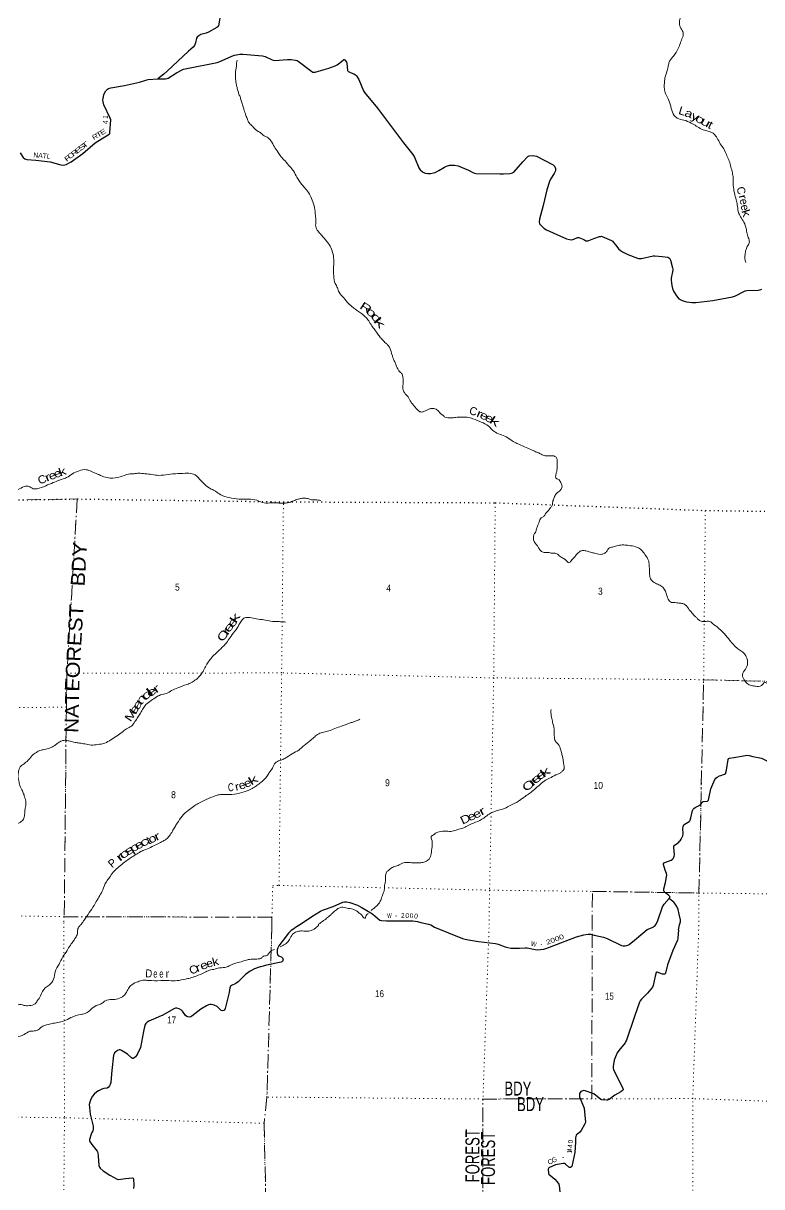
# Model space of a CAD drawing. Header units: feet. Extents: x -481249 to -254670, y -730376 to -544252.
# Drawn here: x -283763 to -265312, y -645390 to -616319 of the extents above; entities that cross this region are included whole.
import ezdxf
from ezdxf.enums import TextEntityAlignment as Align

# ---------------------------------------------------------------- set-up
doc = ezdxf.new("R2010")
doc.units = ezdxf.units.FT
doc.header["$LTSCALE"] = 70
doc.linetypes.add('DOT_DASHED', pattern=[7.7, 5, -1.2, 0.3, -1.2])
doc.linetypes.add('DOTTED', pattern=[1.5, 0.3, -1.2])
for name, color, linetype, lineweight in [('29', 7, 'Continuous', 25), ('39', 7, 'Continuous', 13), ('41', 7, 'Continuous', 13), ('44', 7, 'DOT_DASHED', 13), ('6', 7, 'DOTTED', 25), ('7', 7, 'DOTTED', 13)]:
    doc.layers.add(name, color=color, linetype=linetype, lineweight=lineweight)
doc.layers.add('30', color=7, linetype='Continuous')

msp = doc.modelspace()

# ---------------------------------------------------------------- linework, layer by layer
at = {"layer": '29'}
for points in [[(-278821.12, -615987.32), (-278882.57, -616378.68), (-278893.21, -616401.07), (-278928.57, -616425.57), (-279138.04, -616539.9), (-279191.43, -616563.32), (-279323.94, -616603.03), (-279380.15, -616632.45), (-279407.36, -616651.5), (-279431.29, -616687.16), (-279456.32, -616809.38), (-279484.55, -616872.19), (-279521.61, -616918.26), (-279632.92, -617015.6), (-280170.51, -617514.9), (-280250.04, -617594.48), (-280404.2, -617706.14)], [(-280404.2, -617706.14), (-280212.39, -617703.61), (-280164.79, -617700.89), (-280141.3, -617688.67), (-279932.3, -617560.29), (-279794.82, -617483.13), (-279760.81, -617469.51), (-279676.68, -617448.71), (-278921.59, -617300.75), (-278864.97, -617284.7), (-278548.88, -617142.18), (-278483.61, -617118.37), (-278431.92, -617107.48), (-278350.31, -617093.87), (-278278.41, -617092.84), (-277785.84, -617131.99), (-277720.24, -617146.41), (-277546.45, -617232.71), (-277513.81, -617240.87), (-277474.43, -617246.6), (-277164.46, -617221.93), (-277109.16, -617221.83), (-277066.99, -617225.91), (-276962.26, -617239.52), (-276919.39, -617252.13), (-276896.97, -617262.66), (-276552.84, -617526.7), (-276532.44, -617538.95), (-276511.28, -617543.05), (-276493, -617541.67), (-276469.87, -617537.59), (-276243.55, -617473.15), (-276243.55, -617473.15)], [(-276243.55, -617473.15), (-276132.03, -617441.59), (-276061.14, -617416.46), (-275965.93, -617381.08), (-275918.87, -617359.28), (-275887.04, -617336.16), (-275774.15, -617238.17), (-275756.46, -617227.28), (-275748.7, -617224.24), (-275733.34, -617228.64), (-275726.54, -617235.45), (-275700.7, -617262.67), (-275684.37, -617287.17), (-275674.46, -617315.49), (-275657.86, -617495.4), (-275652.42, -617510.37), (-275644.2, -617519.94), (-275621.13, -617536.23), (-275568.16, -617555.5)], [(-283840.3, -619554.55), (-283762.87, -619669.85), (-283723.92, -619705.58), (-283671.57, -619721.39), (-283446.32, -619743.26), (-283089.52, -619779.37), (-282821.32, -619855.96), (-282750.16, -619861.48), (-282688.49, -619845.24), (-282564.42, -619784.39), (-282278.98, -619569.36), (-281968.64, -619302.77), (-281615.74, -619091.74), (-281602.75, -619075.5), (-281596.67, -619051.24), (-281576.79, -618731.23), (-281590.11, -618687.46), (-281749.81, -618352.83), (-281768.29, -618279.77), (-281771.54, -618227.81), (-281761.8, -618159.6), (-281747.15, -618094.95), (-281696.88, -618006.95), (-281661.18, -617967.98), (-281634.65, -617946.93), (-281576.79, -617929), (-281229.92, -617871.9), (-280858.95, -617786.3), (-280704.3, -617736.97), (-280640.35, -617721.15), (-280400.25, -617708.2)], [(-275568.16, -617555.5), (-275505.47, -617578.31), (-275465.39, -617604.28), (-275436.83, -617632.86), (-275376.35, -617726.48), (-275262.72, -618003.06), (-275234.43, -618050.82), (-274916, -618442.16), (-274264.6, -619305.08), (-274031.09, -619595.46), (-273985.58, -619667.76), (-273880.51, -619931.48), (-273846.11, -619981.99), (-273786.26, -620030.99), (-273718.25, -620060.93), (-273655.39, -620071.31), (-273584.95, -620071.82), (-273511.51, -620058.21), (-273467.98, -620044.6), (-273380.49, -619998.05), (-273239.47, -619911.22), (-273184.83, -619889.44), (-273108.89, -619867.66), (-273046.32, -619862.22), (-272986.48, -619864.94), (-272895.12, -619880.42), (-272639.51, -619990.78), (-272528.09, -620050.04), (-272487.28, -620063.65), (-272443.24, -620070.12), (-271858.92, -620081.87)], [(-271858.92, -620081.87), (-271762.54, -620083.81), (-271608.61, -620071.82), (-271539.24, -620055.49), (-271506.08, -620036.23), (-271281.83, -619782.16), (-271155.67, -619647.18), (-271125.38, -619632.89), (-271035.97, -619625.4), (-270981.56, -619628.13), (-270939.8, -619640.08), (-270524.54, -619856.78), (-270505.5, -619870.39), (-270489.04, -619891.74), (-270461.98, -619943.88), (-270461.98, -619987.44), (-270472.86, -620025.55), (-270496.35, -620075.56), (-270592.77, -620217.86), (-270617.04, -620273.25), (-270683.45, -620484.22), (-270774.36, -620874.54), (-270864.58, -621212.35), (-270871.55, -621280.74), (-270860.51, -621326.68), (-270821.31, -621373.57), (-270754.41, -621435.56), (-270691.39, -621477.77), (-270188.58, -621705.04), (-270114.76, -621725.6), (-270058, -621729.54), (-270002.76, -621715.53), (-269916.54, -621672.38), (-269898.86, -621669.65), (-269878.19, -621673.68), (-269757.32, -621725.74), (-269704.35, -621751.32), (-269687.36, -621755.39), (-269668.31, -621758.12), (-269654.71, -621755.39), (-269628.18, -621745.87), (-269505.17, -621696.08), (-269362.95, -621650.59), (-269330.99, -621643.79), (-269311.95, -621642.43), (-269294.63, -621647.71), (-269064.39, -621747.23), (-269050.12, -621756.76), (-269043.15, -621765.99), (-268935.7, -621897.8), (-268886.9, -621951.39), (-268842.01, -621993.58), (-268793.04, -622026.24), (-268659.72, -622096.47), (-268418.32, -622190.92), (-268391.12, -622197.73), (-268360.04, -622199.59), (-268314.95, -622196.37), (-268026.59, -622129.68), (-268002.79, -622128.32), (-267981.34, -622128.11), (-267797.57, -622148.13)], [(-267797.57, -622148.13), (-267654.49, -622163.72), (-267630.1, -622175.96), (-267616.5, -622189.57), (-267593.9, -622236.73), (-267538.97, -622429.11), (-267534.21, -622461.77), (-267534.6, -622491.67), (-267576.38, -622690.43), (-267576.93, -622734.87), (-267557.34, -622874.16), (-267541.7, -622943.57), (-267516.03, -623011.83), (-267442.41, -623132.75), (-267383.92, -623200.8), (-267352.64, -623222.58), (-267320.44, -623239.12), (-267247.9, -623264.77), (-267193.49, -623275.66), (-267054.08, -623296.08), (-266962.08, -623299.26), (-266533.79, -623246.63), (-266044.82, -623151.81), (-265970.49, -623126.34), (-265762.85, -623017.94), (-265725.87, -623004.82), (-265683.02, -622999.38), (-265390.89, -622988.34), (-265337.53, -622974.88), (-265307.61, -622961.27)], [(-266333.53, -635113.28), (-266240.85, -635077.81), (-266218.71, -635064.29), (-266210.51, -635053.28), (-266205.84, -635036.93), (-266192.9, -634978.88), (-266151.33, -634715.86), (-266140.48, -634693.62), (-266120.67, -634684.52), (-266012.33, -634666.84), (-265713.31, -634611.88), (-265685.21, -634609.84), (-265622.28, -634618.89), (-265535.87, -634639.02), (-265357.34, -634674.94), (-265316.88, -634683.67), (-265168.43, -634754.81)], [(-267363.06, -636759.35), (-267349.06, -636745.34), (-267321.26, -636706.18), (-267284.86, -636623.89), (-267272.45, -636573.27), (-267283.6, -636439.08), (-267277.86, -636392.68), (-267261.52, -636350.64), (-267249.46, -636337.84), (-267121.9, -636262.59), (-267109.79, -636250.21), (-267100.45, -636233.87), (-267082.06, -636175.47), (-267038.06, -635986.48), (-267022.25, -635958.28), (-267005.91, -635939.59), (-266977.9, -635913.9), (-266958.29, -635902.21), (-266861.26, -635852.3), (-266845.43, -635838), (-266795.69, -635777.73), (-266781.24, -635767.94), (-266767.82, -635764.43), (-266667.19, -635752.48), (-266652.85, -635743.41), (-266644.1, -635729.4), (-266627.06, -635651.37), (-266595.56, -635486.1), (-266583.41, -635451.47), (-266483.62, -635210.93), (-266461.08, -635179.08), (-266426.43, -635156.04), (-266366, -635127.13), (-266333.53, -635113.28)], [(-267622.62, -638187.21), (-267600, -638158.31), (-267605.62, -638139.59), (-267644.87, -638104.76), (-267737.31, -638032.82), (-267756.4, -637999.5), (-267758.73, -637980.81), (-267755.52, -637948.46), (-267716.06, -637785.36), (-267687.52, -637646.83), (-267684.22, -637604.11), (-267694.53, -637567.43), (-267727.56, -637479.23), (-267766.56, -637338.45), (-267766.89, -637322.2), (-267757.55, -637301.18), (-267733.44, -637285.17), (-267574.28, -637228.59), (-267542.8, -637205.43), (-267517.12, -637177.4), (-267496.12, -637128.36), (-267493.58, -637100.36), (-267511.53, -636910.04), (-267510.12, -636873.79), (-267502.48, -636860.25), (-267417.4, -636808.09), (-267384.07, -636780.37), (-267363.06, -636759.35)], [(-276890.36, -638863.25), (-276551.6, -638634.56), (-276332.87, -638503.27), (-276263.48, -638470.12), (-276020.55, -638389.97), (-275778.27, -638279.18), (-275738.26, -638269.27), (-275686.91, -638271.6), (-275606.57, -638290.84), (-275416.13, -638355.68), (-275322.98, -638400.85), (-275081.16, -638542.51), (-275032.8, -638576.98), (-274856.03, -638726.7), (-274812.72, -638741.03), (-274684.5, -638746.35), (-274222.54, -638742.2), (-274030.73, -638750.37), (-273916.35, -638766.72), (-273829.59, -638786.57), (-273637.39, -638827.44), (-273579.01, -638849.89), (-273490.18, -638903.77)], [(-268173.51, -638965.86), (-268024.84, -638900.99), (-267995.21, -638879.01), (-267975.82, -638858.95), (-267950.14, -638826.26), (-267910.26, -638738.87), (-267789, -638395.58), (-267749.39, -638333.47), (-267622.62, -638187.21)], [(-267393.27, -638974.85), (-267364.65, -638844.47), (-267340.9, -638767.87), (-267344.03, -638720.96), (-267373, -638578.39), (-267401.59, -638464.26), (-267434.88, -638385.14), (-267480.96, -638310.11), (-267511.76, -638277.03), (-267532.51, -638259.74), (-267622.62, -638187.21)], [(-276890.36, -638863.25), (-277075.2, -638993.55), (-277136.08, -639051.91), (-277380.39, -639372.86), (-277405.3, -639424.64), (-277416.5, -639468.5), (-277422.87, -639515.26), (-277420.75, -639557.77), (-277412.08, -639580.86), (-277401.63, -639600.28), (-277376.14, -639617.29), (-277306.46, -639653.49), (-277286.91, -639670.42), (-277274.17, -639693.81), (-277269.92, -639719.31), (-277280.9, -639741.76), (-277301.78, -639770.32), (-277320.9, -639783.08), (-277359.14, -639791.46), (-277647.36, -639844.13), (-277872.18, -639905.28), (-277983.82, -639946.65), (-278095.24, -640005.18), (-278210.48, -640087.78), (-278394.78, -640272.99), (-278451.57, -640312.96), (-278558.36, -640360.13), (-278581.89, -640380.43), (-278602.97, -640419.65), (-278618.68, -640540.52), (-278718.66, -640940.68), (-278732.56, -640974.4), (-278755.93, -640989.28), (-278787.79, -640993.53), (-278814.86, -640984.28), (-278922.38, -640889.6), (-278991.73, -640851.12), (-279024.66, -640841.55), (-279066.09, -640836.24), (-279102.2, -640836.24), (-279132.11, -640842.5), (-279188.24, -640867.06), (-279324.63, -640953.73), (-279553.48, -641130.9), (-279575.94, -641142.31), (-279617.37, -641149.75), (-279654.54, -641148.69), (-279675.5, -641138.32), (-279705.53, -641110.43), (-279780.81, -641003.58), (-279811.74, -640974.4), (-279864.85, -640946.76), (-279928.59, -640931.89), (-279960.45, -640931.89), (-279998.47, -640942.42), (-280275.92, -641100.87), (-280377.44, -641148.9), (-280466.55, -641184.66)], [(-273490.18, -638903.77), (-272791.77, -639185.72), (-272724.86, -639201.81), (-272635.64, -639223.06), (-272392.22, -639263.8), (-271962.21, -639312.33), (-271894.61, -639326.33), (-271723.22, -639396.29), (-271659.09, -639415.63), (-271576.64, -639426.05), (-271367.22, -639431.08), (-271223.99, -639417.55), (-271173.19, -639420.01), (-270975.44, -639464.31), (-270921.47, -639469.32), (-270840.55, -639465.37), (-270759.82, -639450.49), (-270683.34, -639429.24), (-270617.18, -639400.7), (-269942.03, -639149.59), (-269753.93, -639096.6), (-269651.96, -639081.72), (-269591.75, -639083.2), (-269501.13, -639100.85), (-269266.14, -639150.9), (-269175.04, -639184.81), (-268815.26, -639361.45), (-268775.66, -639369.72), (-268724.68, -639369.72), (-268686.44, -639363.35), (-268659.24, -639352.2), (-268624.83, -639333.59), (-268494.64, -639226.8), (-268173.51, -638965.86)], [(-267393.27, -638974.85), (-267404.36, -639175.36), (-267415.87, -639229.16), (-267533.14, -639487.01), (-267664.92, -639848.95), (-267719.31, -640055.86), (-267728.02, -640071.01), (-267742.68, -640080.3), (-267757.55, -640082.43), (-267771.36, -640082.43), (-267790.04, -640076.71), (-267927.78, -640029.96), (-267937.07, -640029.29), (-267945.56, -640036.73), (-267976.27, -640129.89), (-268022.04, -640361.94), (-268039.62, -640402.02), (-268166.37, -640555.65), (-268317.34, -640704.15), (-268349.3, -640747.07), (-268366.2, -640780.67), (-268491.2, -641133), (-268692.14, -641728.98), (-268712.48, -641771.18), (-268727.35, -641796.69), (-268881.41, -641988.48), (-268920.68, -642041.13), (-268967.41, -642141.03), (-268996.58, -642226.3), (-269024.77, -642385.47), (-269024.77, -642427.98), (-269017.78, -642468.59), (-268901.17, -642694.34)], [(-280466.55, -641184.66), (-280569.8, -641226.09), (-280622.2, -641253.91), (-280666.81, -641281.54), (-280698.68, -641313.42), (-280722.41, -641353.55), (-280755.2, -641511.65), (-280837.19, -641913.9), (-280905.8, -642066.9), (-280935.54, -642113.66), (-280960.32, -642143.67), (-280997.15, -642175.3), (-281018.4, -642183.8), (-281036.5, -642183.36), (-281063.01, -642171.05), (-281159.97, -642080.59), (-281311.56, -641986.13), (-281343.41, -641973.52), (-281371.04, -641973.38), (-281405.03, -641986.13), (-281451.77, -642018.01), (-281481.51, -642047.77), (-281494.26, -642069.02), (-281506.04, -642104.94), (-281549.94, -642487.34), (-281568.8, -642679.34)], [(-281568.8, -642679.34), (-281579.44, -642787.69), (-281594.1, -642836.32), (-281606.85, -642870.33), (-281632.34, -642900.09), (-281668.1, -642923.47), (-281748.13, -642933.03), (-281796.21, -642948.89), (-281884.09, -642992.54), (-281926.58, -643020.17), (-281992.81, -643076.13), (-282034.92, -643130.7), (-282077.41, -643198.71), (-282103.97, -643278.42), (-282114.1, -643337.97), (-282110.34, -643412.32), (-282093.31, -643580.46), (-282016.87, -643879.93), (-282015.27, -643911.27), (-282017.14, -643943.42), (-282020.58, -643976.09), (-282025.36, -643992.58), (-282046.07, -644031.36), (-282065.79, -644075.4), (-282105.55, -644208.84), (-282108.22, -644240.18), (-282104.67, -644253.5), (-282049.1, -644337.91), (-281917.95, -644504.82), (-281908.52, -644521.81), (-281901.09, -644548.38), (-281892.51, -644615.13), (-281871.75, -644863.63), (-281860.71, -644898.03), (-281839.47, -644927.79), (-281768.41, -644992.34), (-281596.98, -645101.36), (-281413.53, -645203.04), (-281385.54, -645206.56), (-281209.45, -645183.39), (-281046, -645171.16), (-281019.45, -645178.31), (-281012.01, -645196.67), (-281003.52, -645362.45), (-281006.72, -645432.78)], [(-268901.17, -642694.34), (-268778.14, -642932.52), (-268773.02, -642956.19), (-268777.81, -642972.65), (-268790.02, -642985.94), (-268834.56, -643020.39), (-268980.95, -643101.8), (-269123.03, -643208.59), (-269145.51, -643219.19), (-269162.33, -643224.53), (-269179.33, -643224.53), (-269306.8, -643217.09), (-269331.43, -643208.26), (-269505.97, -643073.09), (-269534.64, -643057.02), (-269724.79, -642993.38), (-269756.26, -642987.83), (-269783.21, -642991.25), (-269808.71, -643001.88), (-269832.08, -643014.64), (-269850.47, -643033.44), (-269861.82, -643060.33), (-269867.13, -643083.72), (-269867.13, -643119.85), (-269863.02, -643143.56), (-269752.44, -643424.55), (-269733.82, -643610.7)], [(-269733.82, -643610.7), (-269718.16, -643767.28), (-269721.61, -643798.97), (-269730.1, -643822.35), (-269819.33, -643986.02), (-269855.43, -644027.03), (-269944.67, -644105.05), (-269959.94, -644132.69), (-269963.79, -644164.56), (-269962.64, -644272.9), (-269983.95, -644535.23), (-270053.66, -644881.45), (-270064.71, -644896.82), (-270088.08, -644907.45), (-270113.57, -644909.57), (-270133.75, -644901.09), (-270213.42, -644824.55), (-270239.28, -644810.42), (-270277.15, -644807.55), (-270415.24, -644830.93), (-270465.42, -644845.38), (-270627.69, -644920.2), (-270642.56, -644932.95), (-270647.92, -644950.65), (-270641.5, -645061.56), (-270632.54, -645074.93), (-270485.19, -645199.85), (-270426.93, -645265.61), (-270382.32, -645325.12), (-270373.95, -645350.64), (-270351.27, -645613.18)]]:
    msp.add_lwpolyline(points, dxfattribs=at)
at = {"layer": '39'}
for points in [[(-265710.34, -622295.34), (-265733.18, -622210.21), (-265729.15, -622102.03), (-265704.24, -621970.57), (-265658.61, -621873.99), (-265621.14, -621781.12), (-265647.08, -621671.8), (-265682.48, -621548.09), (-265709.45, -621412.65), (-265777.48, -621251.59), (-265858.77, -621124.13), (-265897, -621022.37), (-265922.7, -620852.88), (-265950.27, -620733.48), (-265995.57, -620553.21), (-266022.74, -620369.62), (-266025.15, -620273.23), (-266028.59, -620150.73), (-266053.78, -620021.38), (-266136.87, -619727.34), (-266196.03, -619596.7), (-266260.96, -619459.83), (-266346.18, -619330.22), (-266426.87, -619186.73), (-266508.98, -619081.31), (-266585.42, -619038.29), (-266719.87, -618995.09), (-266820.66, -618961.18), (-266946, -618888.23), (-267075.19, -618811.12), (-267254.56, -618738.13), (-267422.84, -618689.63), (-267496.31, -618620.65), (-267571.81, -618445.26), (-267632.35, -618244.36), (-267701.21, -618105.33), (-267740.76, -617985.47), (-267745.9, -617854.87), (-267729.48, -617682.96), (-267681.55, -617524.28), (-267653.16, -617406.99), (-267629.37, -617305.58), (-267613.97, -617268.04), (-267513.05, -617137.45), (-267400.13, -616953.14), (-267342.73, -616808.86), (-267291.84, -616678.37), (-267270.94, -616600.92), (-267286.24, -616528.12), (-267345.85, -616409.51), (-267369.27, -616286.25), (-267344.58, -616160.79), (-267314.56, -615999.43), (-267257.43, -615808.99), (-267212.62, -615680.29), (-267167.44, -615595.73), (-267116.35, -615513.4), (-267144.21, -615402.01), (-267147.8, -615283.51), (-267117.36, -615218.46), (-267012.47, -615142.18), (-266932.8, -615059.98)], [(-278420.32, -617242.36), (-278432.85, -617310.09), (-278441.1, -617424.13), (-278456.6, -617517.84), (-278462.48, -617621.94), (-278457.92, -617714.39), (-278445.82, -617819.17), (-278426.9, -617902.14), (-278402.44, -617997.36), (-278373.9, -618090.72), (-278339, -618174.3), (-278314.53, -618269.51), (-278276.68, -618381.28), (-278248.29, -618478.65), (-278199.57, -618620.93), (-278159.49, -618726.77), (-278120.37, -618804.48), (-278035.59, -618891.95), (-277929.57, -619000.28), (-277839.45, -619051.84), (-277744.38, -619131.67), (-277667.64, -619166.68), (-277578.79, -619252.29), (-277486.55, -619408.25), (-277397.57, -619544.03), (-277321.6, -619653.23), (-277223.5, -619759.26), (-277102.55, -619896.24), (-277012.74, -620009.98), (-276926.57, -620167.71), (-276803.19, -620346.92), (-276715.08, -620452.57), (-276611.96, -620584.87), (-276543.63, -620737.92), (-276484.56, -620924.72), (-276461.83, -621120.18), (-276451.15, -621263.02), (-276456.15, -621397.25), (-276396.54, -621515.86), (-276319.75, -621603.03), (-276235.34, -621700.51), (-276166.4, -621783.37), (-276079.48, -621921.07), (-276023.59, -622085.69), (-276004.71, -622276.99), (-276010.46, -622431.25), (-276005.94, -622632.03), (-275967.07, -622824.09), (-275914.86, -622926.38), (-275873.08, -623040.3), (-275754.2, -623179.22), (-275637.54, -623324.06), (-275521.08, -623420.75), (-275435.56, -623488.19), (-275337.89, -623552.07), (-275229.2, -623642.45), (-275150.26, -623725.68), (-275072.82, -623848.98), (-274998.62, -623952.1), (-274920.73, -624063.38), (-274852.08, -624154.25), (-274777.22, -624239.33), (-274707.75, -624308.17), (-274655.59, -624358.29), (-274602.33, -624432.53), (-274547.03, -624613.17), (-274521.82, -624688.35), (-274483.07, -624776.08), (-274446.62, -624871.75), (-274407.49, -624949.47), (-274362.15, -625021.4), (-274309.84, -625067.52), (-274280.71, -625144.85), (-274268.76, -625253.64), (-274273.97, -625339.71), (-274280.37, -625457.83), (-274241.62, -625545.56), (-274145.67, -625655.52), (-274074.52, -625786.61), (-274005.65, -625871.47), (-273953.94, -625933.61), (-273888.47, -626002.29), (-273809.58, -626033.36), (-273736.75, -626012.04), (-273661.48, -625978.78), (-273598.34, -625949.07), (-273504.2, -625946.61), (-273403.86, -625992.54), (-273344.31, -626058.99), (-273280.31, -626113.57), (-273225.93, -626157.76)], [(-273225.93, -626157.76), (-273084.73, -626181.16), (-272954.18, -626168.04), (-272813.86, -626161.31), (-272675.77, -626160.52), (-272527.25, -626202.25), (-272320.28, -626286.32), (-272143.73, -626381.27), (-272000.72, -626517.08), (-271851.4, -626590.94), (-271695.71, -626655.01), (-271547.13, -626748.91), (-271429.56, -626815.55), (-271238.65, -626901.01), (-271079.11, -626969.24), (-270963.09, -627023.78), (-270884.21, -627054.85), (-270797.78, -627098.25), (-270696.85, -627128.15), (-270538.62, -627124.1), (-270477.2, -627140.47), (-270433.11, -627192.29), (-270420.03, -627271.03), (-270419.4, -627361.33), (-270424.9, -627455.41), (-270439.88, -627535.09), (-270458.93, -627616.63), (-270455.25, -627678.96), (-270392.58, -627715.43), (-270357.8, -627748.85), (-270317.13, -627838.66), (-270301.01, -627889.42), (-270312.95, -627941.13), (-270367.59, -628011.29), (-270443.76, -628068.59), (-270497.6, -628170.88), (-270533.6, -628277.85), (-270548.87, -628365.54), (-270593.23, -628428.06), (-270647.94, -628500.22), (-270712.65, -628572), (-270759.37, -628644.46), (-270822.66, -628678.18), (-270872.42, -628778.61), (-270894.72, -628839.96), (-270930.05, -628928.9), (-270968.28, -629041.81), (-271004.56, -629102.62), (-271014.72, -629160.42), (-271015.11, -629224.6), (-270970.22, -629308.55), (-270918.58, -629372.7), (-270875.24, -629444.56), (-270815.91, -629517.02), (-270720.89, -629544.69), (-270652.65, -629539.24), (-270547.42, -629561.28), (-270453.51, -629564.83), (-270371.6, -629622.1), (-270279.86, -629683.75), (-270203.72, -629734.78), (-270128.18, -629801.84), (-270072.14, -629747.78), (-270007.43, -629676), (-269946.72, -629604.07), (-269849.3, -629513.47), (-269772.47, -629492.3), (-269671.09, -629510.18), (-269568.16, -629540.15), (-269463.08, -629566.2), (-269309.81, -629588.04), (-269230.69, -629558.94), (-269174.35, -629496.87), (-269138.37, -629444.07), (-269036.89, -629405.78), (-268901.44, -629368.77), (-268760.83, -629354.03), (-268629.25, -629367.03), (-268468.29, -629397.2), (-268365.95, -629443.2), (-268271.26, -629533.05), (-268189.67, -629652.49), (-268146.4, -629726.35), (-268125.5, -629863.57), (-268114.44, -629996.39), (-268110.93, -630116.9), (-268074.85, -630222.58), (-267968.09, -630310.88), (-267853.91, -630361.34), (-267766.53, -630432.86), (-267704.4, -630537.53)], [(-276325.08, -628241.28), (-276464.65, -628227.98), (-276596.31, -628216.98), (-276665.5, -628194.3), (-276751.19, -628185.04), (-276817.51, -628192.56), (-276904.32, -628213.35), (-277005.73, -628249.64), (-277115.34, -628291.63), (-277208.01, -628308.19), (-277348.1, -628308.91), (-277455.93, -628302.82), (-277602.09, -628305.31), (-277789.7, -628292.2), (-277927.7, -628236.82), (-278140.91, -628212.7), (-278372.92, -628209.94), (-278617.57, -628170.6), (-278823.07, -628100.63), (-279008.78, -627983.26), (-279118.82, -627928.94), (-279260.35, -627807.23), (-279343.28, -627723.85), (-279433.84, -627630.14), (-279510.2, -627585.12), (-279661.46, -627563.35), (-279897.92, -627572.46), (-280146.73, -627591.13), (-280375.72, -627614.57), (-280547.04, -627594.04), (-280722.43, -627575.37), (-280883.98, -627561.23), (-280992.55, -627575.18), (-281132.95, -627583.91), (-281341.67, -627654.25), (-281588.87, -627683.02), (-281749.75, -627650.85), (-281862.07, -627604.47), (-281929.11, -627577.86), (-282057.05, -627520.86), (-282191.36, -627473.65), (-282368.54, -627503.05), (-282535.38, -627576.99), (-282678.98, -627671.87), (-282733.76, -627691.86), (-283013.76, -627795.62), (-283202.8, -627874.73), (-283419.74, -627950.78), (-283543.33, -627938.08), (-283613.77, -627895.29), (-283743.87, -627896.39), (-283890.65, -627969.08), (-283961.71, -627996.48), (-284078.39, -628120.46), (-284212.9, -628239.76), (-284494.28, -628487.91), (-284695.94, -628690.93), (-284870.88, -628874.9), (-285002.89, -629034.41), (-285106.33, -629178.95), (-285262.18, -629387.72), (-285415.65, -629532.37), (-285561.4, -629631.18), (-285723.44, -629737.4), (-285836.9, -629775.23), (-286002.54, -629817.12), (-286111.27, -629835.07), (-286243.44, -629838.09), (-286296.66, -629870.18), (-286440.2, -629963.06), (-286536.07, -630065.76), (-286622.62, -630186.87), (-286717.25, -630309.68), (-286815.66, -630480.49), (-286855.28, -630577.29), (-286876.94, -630728.94), (-286873.67, -630909.62), (-286846.95, -631105.23), (-286860.71, -631313.36), (-286879.85, -631451.06), (-286958.13, -631618.62), (-287124.97, -631907.22), (-287276.73, -632059.97), (-287421.46, -632184.89), (-287486.76, -632272.7), (-287544.67, -632376.84), (-287554.28, -632405.37)], [(-267704.4, -630537.53), (-267676.24, -630640.91), (-267650.65, -630706.07), (-267612.56, -630757.67), (-267563.72, -630789.61), (-267479.8, -630792.78), (-267406.17, -630803.6), (-267308.48, -630813.31), (-267221.83, -630850.69), (-267122.33, -630972.82), (-267030.23, -631078.62), (-266964.83, -631149.31), (-266914.67, -631199.35), (-266850.52, -631249.93), (-266749.14, -631267.81), (-266605.05, -631267.24), (-266531.21, -631326.21), (-266453.22, -631381.32), (-266387.38, -631439.98), (-266319.53, -631498.72), (-266171.35, -631656.8), (-266114.17, -631733.19), (-266016.29, -631845.23), (-265906.13, -631949.71), (-265806.62, -632017.67), (-265723.68, -632101.06), (-265677.61, -632207.12), (-265663.59, -632313.98), (-265721.06, -632460.26), (-265792.16, -632596), (-265748.9, -632724.02), (-265674.26, -632815.12), (-265570.15, -632867.21), (-265464.77, -632885.24), (-265320.01, -632866.64), (-265237.17, -632791.53), (-265164.06, -632816.37), (-265074.16, -632873.94), (-265015.65, -632968.44), (-264970.1, -633088.52), (-264875.76, -633134.22), (-264752.77, -633162.95), (-264634.9, -633221.58), (-264561.58, -633294.57), (-264501.75, -633407.17), (-264431.32, -633504.13), (-264356.75, -633597.23), (-264267.51, -633618.66), (-264127.79, -633627.96), (-264050.98, -633660.96), (-263980.33, -633751.9), (-263947.58, -633839.41), (-263888.17, -633909.86), (-263763.56, -633948.68), (-263610.8, -633930.39), (-263483.05, -633885.07), (-263334.2, -633810.45), (-263217.61, -633742.64), (-263133.75, -633693.65), (-263009.11, -633678.31), (-262884.35, -633713.12), (-262770.01, -633705.41), (-262688.31, -633714.52), (-262626.68, -633779.04), (-262635.74, -633860.95), (-262579.28, -633903.21), (-262494.56, -633938.52), (-262424.86, -634001.34), (-262374.78, -634053.39), (-262305.89, -634084.08), (-262171.13, -634119.27), (-262076.71, -634162.97), (-261998.8, -634220.09), (-261933.65, -634350.95), (-261893.2, -634446.77), (-261866.94, -634493.9), (-261806.57, -634538.32), (-261713.9, -634521.76), (-261616.2, -634477.31), (-261507.18, -634451.34), (-261443.76, -634467.78), (-261379.02, -634502.33), (-261327.88, -634526.34), (-261235.48, -634624.12), (-261123.85, -634742.7), (-260945.52, -634843.74), (-260774.95, -634884.3), (-260630.28, -634921.87), (-260487.68, -634961.37), (-260360.25, -634978.23), (-260325.25, -635005.63)], [(-279258.81, -632489.72), (-279194.16, -632365.78), (-279035.86, -632145.07), (-278905.04, -632017.61), (-278755.58, -631872.8), (-278688.72, -631797.09), (-278593.95, -631670.27), (-278484.15, -631515.94), (-278408.33, -631414.49), (-278360.93, -631323.99), (-278293.33, -631228.25), (-278255.8, -631187.54), (-278203.03, -631167.47), (-278098.97, -631167.39), (-277938.09, -631199.56), (-277751.01, -631226.7), (-277576.14, -631259.4), (-277400.45, -631270.06), (-277266.58, -631275.12), (-277208.7, -631279.32)], [(-285799.05, -638755.7), (-285787.56, -638704.61), (-285759.78, -638603.35), (-285737.61, -638491.84), (-285704.28, -638402.83), (-285674.21, -638347.79), (-285612.85, -638311.99), (-285551.26, -638270.19), (-285487.45, -638222.45), (-285467.23, -638163.03), (-285464.09, -638078.89), (-285470.72, -637988.36), (-285464.69, -637880.25), (-285462.23, -637814.14), (-285459.03, -637782.16), (-285443.33, -637736.62), (-285419.63, -637691.37), (-285386.54, -637662.53), (-285327.47, -637634.67), (-285216.74, -637562.63), (-285134.79, -637511.56), (-285041.66, -637428.82), (-284978.51, -637344.94), (-284905.05, -637199.26), (-284838.55, -637079.4), (-284772.63, -636921.4), (-284677.11, -636774.55), (-284631.34, -636673.97), (-284559.44, -636570.36), (-284484, -636478.92), (-284423.38, -636463.16), (-284302.37, -636437.65), (-284209.26, -636409.07), (-284068.05, -636378.3), (-283972.57, -636339.79), (-283834.23, -636278.82), (-283759.6, -636209.42), (-283737.46, -636152.08), (-283724.76, -636026.17), (-283713.18, -635930.31), (-283696.04, -635792.53), (-283728.85, -635652.86), (-283762.93, -635547.25), (-283807.46, -635453.28), (-283837.11, -635389.97), (-283868.97, -635278.42), (-283886.49, -635211.56), (-283894.59, -635106.93), (-283869.38, -634967.45), (-283840.79, -634898.31), (-283760.25, -634831.15), (-283696.52, -634785.41), (-283594.5, -634678.93), (-283542.08, -634614.71), (-283435.12, -634536.5), (-283345.33, -634489.74), (-283236.38, -634465.78), (-283092.8, -634425.07), (-282978.51, -634365.2), (-282892.05, -634300.26), (-282800.11, -634249.57), (-282701.53, -634235.24), (-282590.38, -634259.51), (-282469.31, -634286.16), (-282359.94, -634304.34), (-282224.73, -634327.51), (-282067.63, -634353.52), (-281905.1, -634341.61), (-281721.63, -634304.42), (-281574.55, -634223.72), (-281420.65, -634121.2), (-281278.82, -634020.24), (-281182.15, -633949.67), (-281061.49, -633880.01), (-280973.31, -633768.99), (-280897.05, -633655.52), (-280835.37, -633557.54), (-280768.94, -633439.69), (-280697.35, -633344.09), (-280567.5, -633242.68), (-280438.11, -633153.28), (-280336.18, -633102.97), (-280186.75, -633066.5), (-280055.81, -632989.2), (-279905.4, -632926.68), (-279676.03, -632839.06), (-279562.26, -632793.21), (-279474.1, -632736.36), (-279358.17, -632632.41), (-279284.5, -632534.89), (-279258.81, -632489.72)], [(-275071.94, -638489.72), (-275064.02, -638482.41), (-274983.63, -638419.25), (-274894.2, -638328.34), (-274841.56, -638258.11), (-274805.48, -638149.14), (-274770.15, -638060.2), (-274745.25, -637982.9), (-274734.33, -637850.9), (-274714.99, -637761.36), (-274709.85, -637677.29), (-274709.38, -637611.1), (-274688.49, -637533.65), (-274622.23, -637473.97), (-274535.84, -637411.03), (-274430.45, -637374.9), (-274308.02, -637311.32), (-274207.14, -637289.06), (-274093.17, -637291.36), (-273969.36, -637298.05), (-273831.19, -637295.26), (-273730.31, -637272.99), (-273642.44, -637224.16), (-273600.61, -637175.58), (-273565.19, -637030.47), (-273544.56, -636852.7), (-273559.24, -636709.71), (-273575.28, -636656.94), (-273517.09, -636598.96), (-273443.14, -636547.59), (-273289.64, -636509.26), (-273187.5, -636507.11), (-273043.41, -636506.54), (-272909.89, -636467.45), (-272782.51, -636432.15), (-272664.16, -636370.42), (-272460.83, -636283.83), (-272258.83, -636179.12), (-272155.86, -636100.77), (-272031.28, -636033.26), (-271923.66, -635991.19), (-271790.29, -635956.11), (-271700.88, -635919.37), (-271560.09, -635846.45), (-271331.14, -635716.69), (-271250.83, -635655.53), (-271137.87, -635577.55), (-271024.61, -635491.56), (-270884.03, -635370.49), (-270745.67, -635255.35), (-270612.88, -635182.13), (-270457.8, -635101.74), (-270351.96, -635053.58), (-270294.22, -635007.62), (-270260.9, -634972.77), (-270254.65, -634858.65), (-270297.49, -634612.27), (-270321.8, -634513.05), (-270359.66, -634401.28), (-270447.17, -634279.6), (-270468.48, -634260.74), (-270487.92, -634191.8), (-270500.82, -634054.89), (-270503.59, -633914.35), (-270531.9, -633814.98), (-270553.39, -633693.79), (-270579.69, -633540.33), (-270574.78, -633462.27)], [(-282289.73, -638798.95), (-282242.64, -638726.39), (-282176.96, -638628.57), (-282050.27, -638450.8), (-281939.35, -638266.42), (-281849.68, -638115.33), (-281778.21, -637969.58), (-281686.67, -637768.41), (-281608.63, -637661.02), (-281517.86, -637534.06), (-281401.55, -637420.09), (-281265.27, -637306.88), (-281026.83, -637137.35), (-280920.39, -637073.17), (-280801.66, -637001.43), (-280700.18, -636963.14), (-280543.41, -636890.83), (-280351.85, -636797.77), (-280266.14, -636752.86), (-280192.41, -636707.5), (-280113.27, -636624.23), (-280036.93, -636508.76), (-279979.17, -636408.63), (-279915.34, -636306.72), (-279796.72, -636130.65), (-279643.33, -635988), (-279507.5, -635886.81), (-279392.76, -635814.92), (-279190.99, -635716.22), (-278969.45, -635624.29), (-278866.28, -635594.09), (-278756, -635588.23), (-278487.65, -635582.34), (-278241.34, -635523.45), (-278044.23, -635442.63), (-277828.37, -635288.3), (-277676.68, -635137.56), (-277615.08, -635041.58), (-277536.96, -634932.19), (-277500.01, -634853.34), (-277462.02, -634800.61), (-277386.15, -634751.32), (-277276.61, -634711.33), (-277176.53, -634656.94), (-277000.43, -634549.25), (-276844.69, -634450.82), (-276747.41, -634364.22), (-276574.34, -634230.34), (-276481.14, -634145.59), (-276382.31, -634071.09), (-276252.79, -634031.86), (-276129.63, -634002.41), (-275981.37, -633943.82), (-275808.92, -633880.13), (-275681.09, -633832.81), (-275567.55, -633792.97), (-275488.58, -633767.87), (-275397.24, -633733.21), (-275356.38, -633710.68)], [(-276395.17, -638869.49), (-276392.68, -638865.74), (-276389.71, -638853.33), (-276387.29, -638844.69), (-276383.76, -638833.72), (-276350.82, -638808.88), (-276325.94, -638785.75), (-276286.93, -638759.14), (-276231.49, -638721.11), (-276136.51, -638642.45), (-276072.4, -638586.7), (-276020.58, -638538.5), (-275985.19, -638501.73), (-275940.04, -638471.34), (-275900.8, -638438.72), (-275856.02, -638418.34), (-275813.61, -638407.91), (-275737.76, -638412.79), (-275672.27, -638427.3), (-275529.37, -638458.79), (-275411.42, -638515.41), (-275353.27, -638565.76), (-275310.35, -638595.47), (-275283.87, -638636.6), (-275251.02, -638667.93), (-275221.58, -638683.09), (-275198.83, -638609.72), (-275151.38, -638571.39), (-275145.57, -638565.66)], [(-285007.15, -641336.7), (-284956.94, -641289.38), (-284815.49, -641230.08), (-284678.43, -641190.74), (-284589.58, -641156.44), (-284337.08, -641055.26), (-284164.8, -640956.48), (-283956.81, -640876.46), (-283819.76, -640837.12), (-283752.03, -640858.54), (-283611.82, -640863.37), (-283468.68, -640820.14), (-283413.19, -640749.08), (-283330.44, -640616.41), (-283212.36, -640418.29), (-283114.91, -640354.09), (-283005.81, -640205.92), (-282966.14, -640020.26), (-282870.29, -639831.71), (-282772.51, -639647.22), (-282669.27, -639490.91), (-282586.37, -639350.23), (-282506.21, -639247.58), (-282460.58, -639168.3), (-282408.55, -639069.1), (-282407.04, -638990.94), (-282373.16, -638897.39), (-282315.82, -638834.39), (-282289.73, -638798.95)], [(-277343.26, -639393.19), (-277311.63, -639378.34), (-277194.11, -639312.54), (-277107.94, -639210.02), (-277033.29, -639081.2), (-276935.92, -639021.01), (-276829.27, -638999.1), (-276683.09, -639006.05), (-276572.51, -638988.23), (-276493.63, -638951.73), (-276434.56, -638902.79), (-276395.17, -638869.49)], [(-287689.12, -643296.43), (-287519.23, -643296.85), (-287340.38, -643272.39), (-287179.71, -643255.57), (-286892.2, -643209.24), (-286765.9, -643207.78), (-286657.83, -643215.97), (-286510.56, -643166.81), (-286330.33, -642967.94), (-286220.04, -642861.89), (-286134.42, -642787.43), (-285997.58, -642655.85), (-285874.77, -642523.99), (-285789.87, -642383.35), (-285759.76, -642277.69), (-285733.97, -642187.99), (-285696.28, -642104.54), (-285660.04, -641992.99), (-285601.93, -641889.91), (-285558.11, -641800.56), (-285493.63, -641679.56), (-285435.74, -641588.5), (-285308.69, -641444.7), (-285243.49, -641389.87), (-285158.41, -641343.47), (-285041.7, -641319.75), (-284913.38, -641420.58), (-284762.46, -641389.54), (-284616.43, -641404.51), (-284462.68, -641537.94), (-284241.38, -641598.53), (-283947.61, -641642.55), (-283742.08, -641586.54), (-283598.24, -641507.24), (-283455.68, -641494.07), (-283368.72, -641453.72), (-283299.39, -641392.96), (-283180.22, -641345.24), (-283039.31, -641313.99), (-282906.5, -641286.6), (-282741.39, -641247.82), (-282571.43, -641165.03), (-282450.21, -641115.34), (-282297.2, -641080.33), (-282196.52, -641056.3), (-282086.63, -640970.29), (-281938.23, -640863.01), (-281835.32, -640826.99), (-281748, -640768.6), (-281673.02, -640726), (-281510.46, -640715.24), (-281361.46, -640680.15), (-281282.55, -640641.64), (-281200.66, -640553.07), (-281136.34, -640440.08), (-281054.3, -640343.49), (-280894.47, -640266.51), (-280777.57, -640232.78), (-280657.32, -640233.2), (-280563.27, -640241.11), (-280248.56, -640239.43), (-280122.3, -640239.97), (-279919.87, -640240.04), (-279712.69, -640202.11), (-279593.94, -640176.44), (-279444.64, -640125.31), (-279234.49, -640037.32), (-279111.15, -639981.66), (-278960.18, -639948.61), (-278899.65, -639927.78), (-278722.92, -639909.28), (-278620, -639873.26), (-278492.61, -639815.68), (-278321.34, -639769.01), (-278135.93, -639716.61), (-278001.39, -639703.28), (-277854.86, -639692.2), (-277808.39, -639673.08), (-277759.38, -639625.95), (-277695.19, -639623.24), (-277580.58, -639501.24), (-277489.85, -639460.72)]]:
    msp.add_spline(points, degree=3, dxfattribs=at)
at = {"layer": '44'}
for points in [[(-287499.01, -627945.63), (-287439.51, -627946.13), (-287446.13, -628283.94), (-282414.74, -628205.48), (-282671.15, -632561.23), (-282686.6, -633405.25), (-282739.79, -638643.39), (-277551.11, -638655.81), (-277551.11, -638855.72)], [(-269547.53, -638949.95), (-269543.26, -638010.59), (-266879.96, -638051.78), (-266763.32, -632721.75), (-261495.84, -632858.86), (-256404.69, -632895.01), (-256397.98, -632983.53), (-255662.18, -632993.71)], [(-277551.11, -638855.72), (-277675.31, -643148.38), (-277748.19, -643806.55), (-277697.27, -645847.69), (-272281.04, -645929.51), (-272276.74, -643199.04), (-269557.24, -643193.27), (-269547.53, -638949.95)]]:
    msp.add_lwpolyline(points, dxfattribs=at)
at = {"layer": '6'}
msp.add_lwpolyline([(-287446.13, -628283.94), (-282414.74, -628205.48), (-277262.84, -628276.02), (-271971.12, -628299.69), (-266721.72, -628492.29), (-261457.85, -628565.06), (-256312.89, -628607.26)], dxfattribs=at)
at = {"layer": '7'}
msp.add_line((-282686.6, -633405.25), (-287535.19, -633464.55), dxfattribs=at)
for points in [[(-282414.74, -628205.48), (-282671.15, -632561.23), (-282686.6, -633405.25), (-282739.79, -638643.39), (-282750.55, -638793.02)], [(-277374.02, -637861.37), (-277308.15, -632551.49), (-277262.84, -628276.02)], [(-271971.12, -628299.69), (-272008.18, -632675.78), (-272111.86, -637980.22), (-272125.55, -638919.9)], [(-266887.61, -638980.66), (-266879.96, -638051.78), (-266763.32, -632721.75), (-266721.72, -628492.29)], [(-256404.69, -632895.01), (-261495.84, -632858.86), (-266763.32, -632721.75), (-272008.18, -632675.78), (-277308.15, -632551.49), (-282671.15, -632561.23)], [(-277549.63, -638855.73), (-277551.11, -638655.81), (-277530.17, -637863.48), (-277374.02, -637861.37), (-272111.86, -637980.22), (-269543.26, -638010.59), (-266879.96, -638051.78), (-261651.68, -638113.18), (-256429.4, -638174.35)], [(-287595.14, -638561.99), (-282739.79, -638643.39), (-277551.11, -638655.81)], [(-282750.55, -638793.02), (-282734.13, -643665.97), (-282778.37, -648948.18), (-282712.65, -654038.14), (-282771.55, -659249.88), (-282652.35, -664372.99), (-282909.77, -669693.02), (-282770.67, -674926.8), (-282637.98, -680180.51), (-282820.39, -684439.21)], [(-277524.14, -684502.95), (-277402.1, -680352.19), (-277432.25, -674978.25), (-277601.89, -669665.66), (-277370.83, -664361.14), (-277546.08, -659234.9), (-277459.98, -654067.81), (-277623.14, -648937.8), (-277748.19, -643806.55), (-277675.31, -643148.38), (-277549.63, -638855.73)], [(-272125.55, -638919.9), (-272276.74, -643199.04), (-272286.55, -648670.42)], [(-267030.66, -648740.26), (-267035.32, -643188.39), (-266887.61, -638980.66)], [(-256430.46, -643386.07), (-261713.45, -643369.83), (-267035.32, -643188.39), (-272276.74, -643199.04), (-277675.31, -643148.38)], [(-277748.19, -643806.55), (-282734.13, -643665.97), (-287639.65, -643615.22)]]:
    msp.add_lwpolyline(points, dxfattribs=at)

# ---------------------------------------------------------------- texts
at = {"layer": '30'}
for s, rotation, p in [('1', 86.926, (-281647.25, -618664.03)), ('-', 0.515, (-274446.91, -638674.21)), ('-', 9.943, (-270811.12, -639388.74)), ('0', 85.356, (-270032.38, -644266.97)), ('1', 81.116, (-270054.94, -644520.41))]:
    msp.add_text(s, height=120, rotation=rotation, dxfattribs=at).set_placement(p, align=Align.CENTER)
for s, rotation, width, p in [('4', 86.445, 0.85, (-281650.91, -618795.28)), ('R', 30.879, 1.25, (-281939.68, -619203.89)), ('T', 30.879, 1.55, (-281839.88, -619144.21)), ('E', 30.879, 1.35, (-281740.5, -619084.78)), ('R', 36.992, 1.4, (-282451.84, -619604.16)), ('E', 40.663, 1.65, (-282351.33, -619528.58)), ('S', 40.663, 1.65, (-282262.16, -619461.12)), ('T', 40.663, 1.9, (-282183.68, -619401.82)), ('F', 36.992, 1.65, (-282618.54, -619735.67)), ('O', 36.992, 1.35, (-282537.99, -619670.75)), ('W', 0.515, 0.6, (-274614.06, -638675.72)), ('2', 0.515, 0.75, (-274278.81, -638672.71)), ('0', 357.561, 0.95, (-274171.98, -638674.79)), ('0', 357.561, 0.95, (-274064.26, -638677.43)), ('0', 351.865, 1.05, (-273957.42, -638686.96)), ('W', 347.373, 0.75, (-271019.1, -639382.8)), ('2', 20.402, 1.25, (-270620.17, -639327.12)), ('0', 20.402, 1.35, (-270514.33, -639287.76)), ('0', 20.402, 1.35, (-270404.51, -639246.91)), ('0', 20.402, 1.35, (-270294.7, -639206.07)), ('4', 85.356, 0.85, (-270050.25, -644479.92)), ('4', 85.356, 0.85, (-270041.53, -644379.52)), ('C', 24.754, 1.1, (-270573.07, -644817.94)), ('G', 24.754, 1.05, (-270470.1, -644770.46)), ('-', 18.616, 1.2, (-270259.35, -644705.72))]:
    msp.add_text(s, height=120, rotation=rotation, dxfattribs=dict(at, width=width)).set_placement(p, align=Align.CENTER)
at = {"layer": '30', "width": 1.05}
msp.add_text('NATL', height=120, rotation=354.454, dxfattribs=at).set_placement((-283514.72, -619664.21))
at = {"layer": '41'}
for s, rotation, width, p in [('L', 343.299, 1.2, (-267324.49, -618606.69)), ('a', 340.184, 1.3, (-267165.67, -618663.17)), ('y', 335.525, 1.4, (-267012.59, -618737.33)), ('o', 329.022, 1.5, (-266903.37, -618800.64)), ('u', 331.194, 1.6, (-266760.59, -618874.43)), ('t', 332.488, 1.3, (-266637.44, -618946.22)), ('r', 284.151, 1.2, (-265877.32, -620681.79)), ('k', 287.404, 1.3, (-265793.79, -621089.56)), ('R', 327.143, 1.5, (-275256.41, -623509.45)), ('o', 324.574, 1.65, (-275124.62, -623622.02)), ('c', 317.759, 2.15, (-275008.76, -623746.9)), ('k', 310.799, 2.1, (-274937.51, -623864.25)), ('r', 338.839, 1.4, (-272398.84, -626164.33)), ('e', 336.946, 1.3, (-272288.32, -626212.97)), ('e', 333.794, 1.35, (-272159.67, -626276.21)), ('k', 327.694, 1.75, (-272036.62, -626350.83)), ('C', 20.793, 1.1, (-283258.05, -627810.13)), ('r', 23.169, 1.45, (-283117.27, -627751.12)), ('e', 20.39, 1.2, (-283005.79, -627707.86)), ('e', 20.39, 1.2, (-282876.84, -627659.69)), ('k', 20.276, 1.35, (-282753.14, -627614.24)), ('k', 57.561, 1.75, (-278391.1, -631232.29)), ('r', 54.538, 1.85, (-278616.97, -631564.69)), ('e', 54.601, 1.65, (-278550.18, -631464.3)), ('e', 53.278, 1.7, (-278456.84, -631345.72)), ('C', 52.697, 1.5, (-278700.98, -631681.19)), ('r', 34.655, 1.8, (-280384.69, -633025.52)), ('n', 54.034, 1.8, (-280743.34, -633269.04)), ('d', 42.439, 2.1, (-280610.3, -633160.63)), ('e', 33.872, 1.6, (-280509.63, -633105.39)), ('M', 55.739, 1.4, (-280997.33, -633662.16)), ('e', 57.516, 1.55, (-280911.38, -633518.44)), ('a', 56.041, 1.7, (-280825.31, -633391.35)), ('k', 34.228, 1.85, (-270669.15, -635111.65)), ('k', 30.828, 1.7, (-277972.4, -635308.83)), ('r', 40.554, 2.05, (-270974.36, -635343.27)), ('e', 38.537, 1.8, (-270881.06, -635265.37)), ('e', 38.493, 1.75, (-270772.67, -635174.61)), ('C', 1.571, 0.75, (-278573.81, -635505.89)), ('r', 13.716, 1.15, (-278398.32, -635485.82)), ('e', 17.444, 1.15, (-278268.09, -635448)), ('e', 19.489, 1.2, (-278128.39, -635395.48)), ('C', 36.198, 1.5, (-271093.71, -635446.1)), ('e', 23.114, 1.3, (-272526.99, -636225.09)), ('e', 25.851, 1.35, (-272386.35, -636159.61)), ('r', 28.95, 1.6, (-272251.83, -636085.63)), ('D', 25.25, 1.3, (-272676.04, -636291.84)), ('t', 25.064, 1.25, (-280595.34, -636826.8)), ('o', 25.726, 1.35, (-280499.04, -636780.65)), ('r', 26.095, 1.55, (-280377.82, -636721.42)), ('s', 33.828, 1.85, (-281068.41, -637068.91)), ('p', 31.079, 1.6, (-280943.41, -636993.64)), ('e', 27.212, 1.4, (-280831.77, -636931.01)), ('c', 30.338, 1.7, (-280691.84, -636857.78)), ('r', 38.796, 2, (-281287.04, -637221.74)), ('o', 36.994, 1.7, (-281182.1, -637144.05))]:
    msp.add_text(s, height=200, rotation=rotation, dxfattribs=dict(at, width=width)).set_placement(p, align=Align.CENTER)
for s, rotation, p in [('C', 284.061, (-265920.33, -620522.02)), ('e', 280.575, (-265853.16, -620794.04)), ('e', 281.826, (-265824.29, -620942.17)), ('C', 343.909, (-272543.57, -626106.51)), ('P', 41.336, (-281473.46, -637376.8))]:
    msp.add_text(s, height=200, rotation=rotation, dxfattribs=at).set_placement(p, align=Align.CENTER)
for s, rotation, width, p in [('C', 18.887, 1.1, (-279579.21, -640091.81)), ('r', 22.656, 1.4, (-279419.3, -640030.18)), ('e', 24.01, 1.3, (-279300.47, -639983.85)), ('e', 15.571, 1.1, (-279161.38, -639921.89)), ('k', 14.369, 1.2, (-279014.84, -639882.8)), ('D', 356.751, 0.9, (-280719.49, -640155.43)), ('e', 0.303, 0.7, (-280514.06, -640165.85)), ('e', 0.229, 0.7, (-280361.79, -640165.04))]:
    msp.add_text(s, height=200, rotation=rotation, dxfattribs=dict(at, width=width)).set_placement(p)
msp.add_text('r', height=200, rotation=359.713, dxfattribs=at).set_placement((-280209.51, -640164.6))
at = {"layer": '44'}
for s, rotation, width, p in [('     FOREST   BDY', 86.773, 1.15, (-282421.8, -633769.71)), (' NATL ', 88.762, 1.1, (-282389.28, -634195.33)), ('BDY', 0.116, 0.7, (-271740.09, -643112.62)), ('BDY', 0.116, 0.7, (-271424.96, -643502.1)), ('FOREST', 89.897, 0.7, (-272365.79, -645281.35)), ('FOREST', 89.897, 0.7, (-271976.5, -645346.26))]:
    msp.add_text(s, height=350, rotation=rotation, dxfattribs=dict(at, width=width)).set_placement(p)
at = {"layer": '7', "width": 0.9}
for s, p in [('5', (-279972.83, -630494.64)), ('4', (-274695.25, -630521.79)), ('3', (-269403.47, -630597.62)), ('9', (-274724.33, -635381.67)), ('8', (-280070.1, -635680.95)), ('10', (-269514.26, -635448.39))]:
    msp.add_text(s, height=175, rotation=359.183, dxfattribs=at).set_placement(p)
at = {"layer": '7', "width": 0.85}
for s, p in [('16', (-274972.01, -640653.34)), ('15', (-269228.42, -640717.41)), ('17', (-280166.89, -641311.55))]:
    msp.add_text(s, height=175, dxfattribs=at).set_placement(p)

doc.saveas('drawing.dxf')
